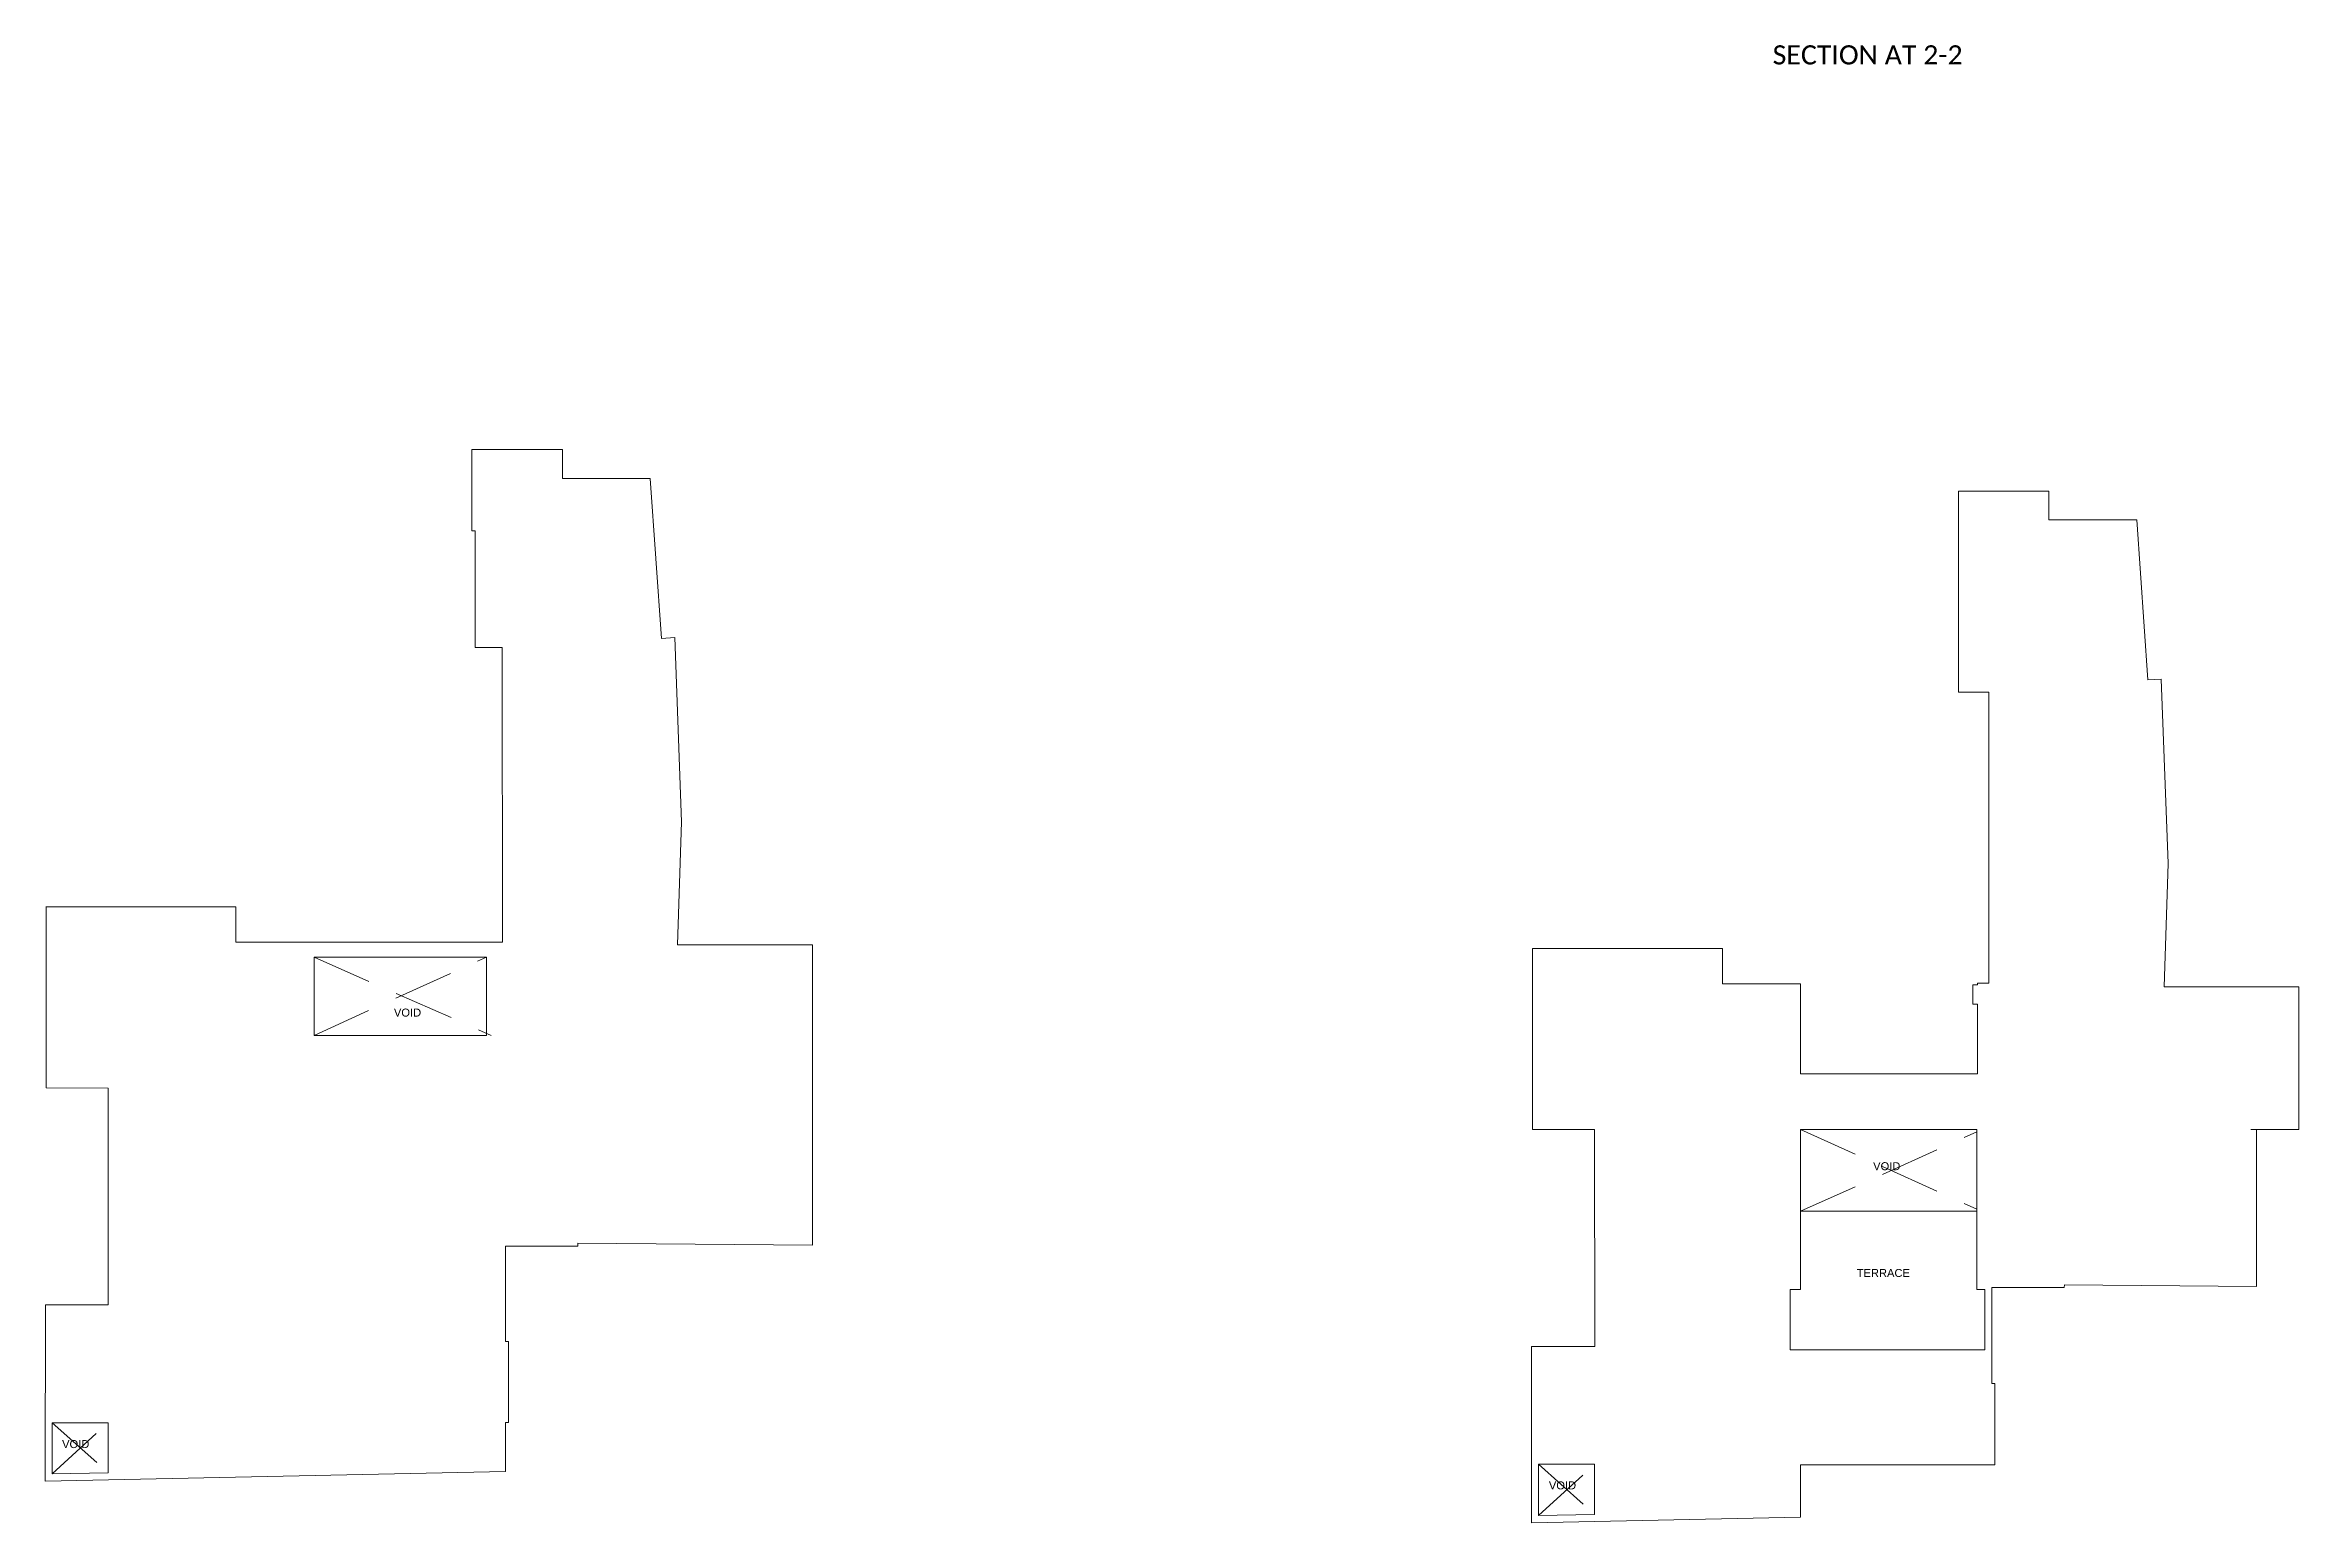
# Model space of a CAD drawing. Header units: inches. Extents: x 0 to 179512, y -43395 to -31716.
# Drawn here: x 171598 to 174423, y -36381 to -34529 of the extents above; entities that cross this region are included whole.
import ezdxf

# ---------------------------------------------------------------- set-up
doc = ezdxf.new("R2010")
doc.units = ezdxf.units.IN
doc.header["$LTSCALE"] = 10
doc.header["$MEASUREMENT"] = 0
doc.linetypes.add('DASHED', pattern=[0.75, 0.5, -0.25])
for name, color, linetype, lineweight in [('hatch', 95, 'Continuous', 0), ('NEW LETTERING', 3, 'Continuous', 0), ('OL_AR_Hatch', 253, 'Continuous', 15), ('OL_AR_SYMBOL', 1, 'Continuous', 5), ('window', 6, 'Continuous', 9)]:
    doc.layers.add(name, color=color, linetype=linetype, lineweight=lineweight)
doc.styles.add('1-8 Annotative Text', font='calibri.ttf', dxfattribs={"height": 0.125})
doc.styles.get("Standard").update_dxf_attribs({"font": 'arial.ttf'})

msp = doc.modelspace()

# ---------------------------------------------------------------- linework, layer by layer
at = {"layer": 'hatch'}
for points in [[(171598.99, -35609.25), (171837.06, -35609.25), (171837.06, -35653.25), (172171.04, -35653.25), (172171.01, -35283.91), (172137.01, -35283.91), (172137.01, -35137.91), (172133.01, -35137.91), (172133.01, -35035.91), (172246.34, -35035.91), (172246.34, -35072.06), (172356.42, -35072.06), (172370.54, -35272.63), (172387.21, -35271.6), (172395.77, -35502.59), (172390.47, -35656.91), (172559.77, -35656.91), (172559.77, -36033.18), (172265.79, -36030.81), (172265.67, -36034.33), (172174.96, -36034.33), (172174.96, -36153.76), (172178.79, -36153.76), (172178.79, -36255.35), (172175.01, -36255.35), (172174.96, -36316.7), (171597.89, -36329.06), (171598.26, -36107.94), (171677.06, -36107.94), (171676.98, -35836.18), (171599.07, -35835.95), (171599.07, -35609.25)], [(173462.16, -35661.41), (173700.23, -35661.41), (173700.23, -35705.41), (173798.31, -35705.41), (173798.23, -35818.35), (174020.16, -35818.35), (174020.16, -35731.02), (174014.23, -35731.02), (174014.23, -35707.02), (174020.16, -35706.98), (174020.16, -35704.55), (174034.18, -35704.55), (174034.18, -35340.07), (173996.18, -35340.07), (173996.18, -35088.07), (174109.51, -35088.07), (174109.51, -35124.07), (174219.74, -35124.07), (174233.71, -35324.79), (174250.39, -35323.76), (174258.94, -35554.75), (174254, -35709.41), (174422.94, -35709.41), (174422.94, -35888.35), (174369.96, -35888.35), (174369.96, -36076.1), (174369.96, -36076.1), (174369.87, -36084.98), (174128.97, -36082.97), (174128.85, -36086.16), (174038.18, -36086.16), (174038.18, -36206.64), (174041.94, -36206.64), (174041.94, -36308.23), (173798.23, -36308.23), (173798.23, -36374), (173461.06, -36381.22), (173461.06, -36160.1), (173540.23, -36160.1), (173540.16, -35888.33), (173462.24, -35888.33), (173462.24, -35661.41)]]:
    msp.add_lwpolyline(points, dxfattribs=at)
for points in [[(171935.21, -35672.25), (172151.13, -35672.25), (172151.13, -35770.19), (171935.21, -35770.19)], [(173798.23, -35990.68), (174019.25, -35990.68), (174019.25, -36088.83), (174029.23, -36088.83), (174029.24, -36164.1), (173785.23, -36164.1), (173785.23, -36088.75), (173798.23, -36088.75)], [(171606.67, -36255.63), (171676.84, -36255.63), (171676.84, -36318.37), (171606.61, -36319.87)], [(173469.84, -36307.79), (173540.01, -36307.79), (173540.01, -36370.53), (173469.78, -36372.03)]]:
    msp.add_lwpolyline(points, close=True, dxfattribs=at)
at = {"layer": 'OL_AR_Hatch'}
msp.add_lwpolyline([(174362.86, -35888.35), (174422.94, -35888.35), (174422.94, -35718.41)], dxfattribs=at)
at = {"layer": 'OL_AR_SYMBOL', "linetype": 'DASHED', "ltscale": 15}
for p, q in [((173798.31, -35888.35), (174019.25, -35987.99)), ((173798.31, -35990.68), (174019.25, -35891.05))]:
    msp.add_line(p, q, dxfattribs=at)
for points in [[(171935.14, -35770.19), (172151.13, -35672.25)], [(171935.21, -35672.25), (172157.06, -35770.19)], [(171606.67, -36255.63), (171676.84, -36318.37)], [(171606.67, -36319.87), (171676.84, -36255.63)], [(173469.84, -36307.79), (173540.01, -36370.53)], [(173469.84, -36372.03), (173540.01, -36307.79)]]:
    msp.add_lwpolyline(points, dxfattribs=at)
at = {"layer": 'window'}
msp.add_lwpolyline([(173798.31, -35888.35), (174019.25, -35888.35), (174019.25, -35990.68), (173798.31, -35990.68)], close=True, dxfattribs=at)

# ---------------------------------------------------------------- texts
at = {"layer": 'NEW LETTERING', "insert": (173763.27, -34529.34), "char_height": 24, "attachment_point": 1, "style": '1-8 Annotative Text'}
msp.add_mtext_dynamic_manual_height_columns('SECTION AT 2-2', width=432.2308, gutter_width=60, heights=[0], dxfattribs=at)
at = {"layer": 'NEW LETTERING', "char_height": 10, "attachment_point": 2}
for s, width, insert in [('VOID', 234.4925, (172052.2, -35736.62)), ('VOID', 234.4925, (173906.3, -35929.17)), ('TERRACE ', 18.9099, (173901.99, -36063)), ('VOID', 234.4925, (171636.28, -36277.41)), ('VOID', 234.4925, (173499.87, -36329.19))]:
    msp.add_mtext_dynamic_manual_height_columns(s, width=width, gutter_width=101.75, heights=[50.68], dxfattribs=dict(at, insert=insert))

doc.saveas('drawing.dxf')
